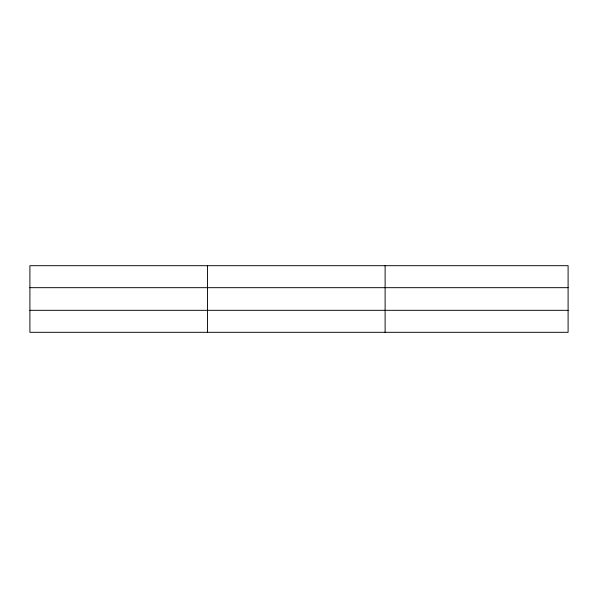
<?xml version="1.0" encoding="UTF-8"?>
<svg xmlns="http://www.w3.org/2000/svg" width="598" height="598" viewBox="0 0 598 598"><rect width="100%" height="100%" fill="white"/><g stroke="black" fill="none" stroke-linecap="round" stroke-linejoin="round"><path stroke-width="0.9" d="M207.506 265.691L207.506 332.309M385.112 265.691L385.112 332.309M568.1 310.325L568.1 332.309L29.9 332.309L29.9 265.691L568.1 265.691L568.1 310.325L29.9 310.325M29.9 287.675L568.1 287.675"/></g></svg>
